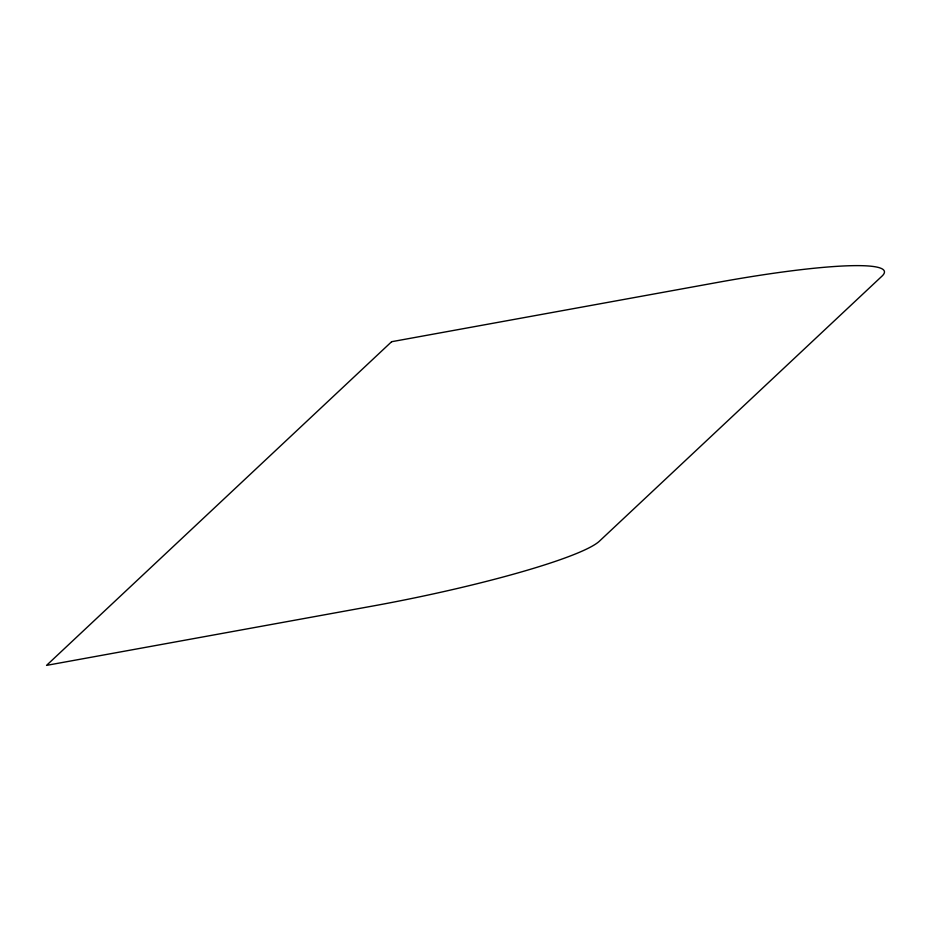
<?xml version="1.0" encoding="UTF-8"?>
<svg xmlns="http://www.w3.org/2000/svg" width="931" height="931" viewBox="0 0 931 931"><rect width="100%" height="100%" fill="white"/><g stroke="black" fill="none" stroke-linecap="round" stroke-linejoin="round"><path stroke-width="1.4" d="M391.614 341.712L46.55 665.374L372.563 606.069A202.097 22.879 -11.5 0 0 599.436 541.155L881.971 276.146A202.097 22.879 -11.5 0 0 717.626 282.407L391.614 341.712"/></g></svg>
